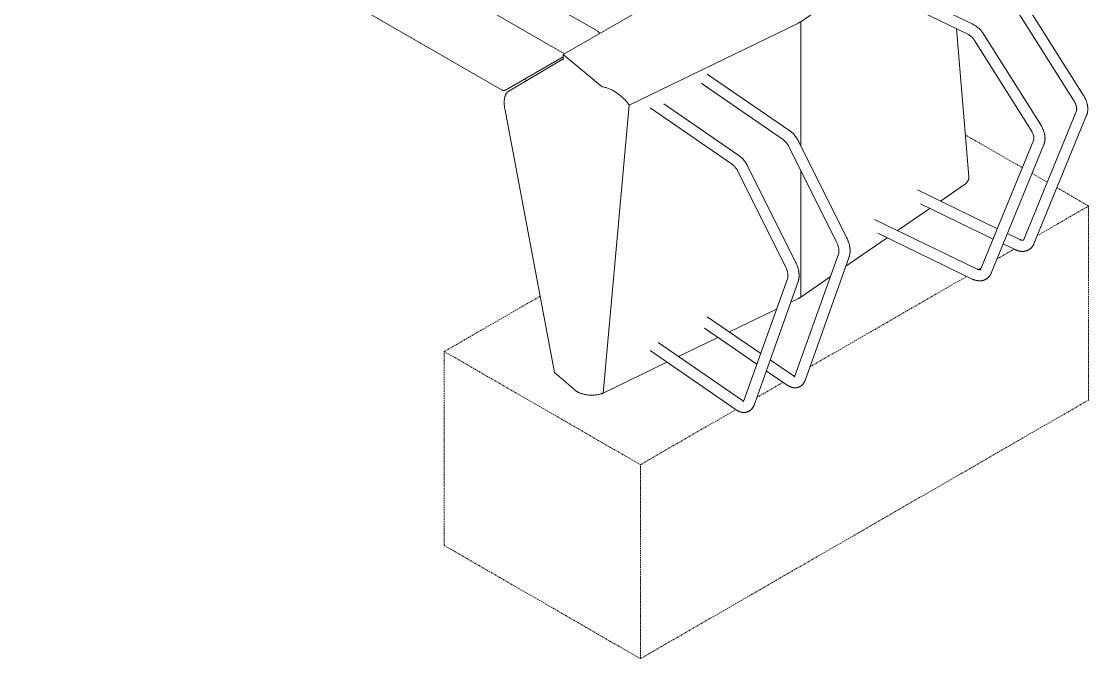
# Model space of a CAD drawing. Header units: millimetres. Extents: x -219 to 4970, y -9 to 3393.
# Drawn here: x 4096 to 4970, y 848 to 1370 of the extents above; entities that cross this region are included whole.
import ezdxf

# ---------------------------------------------------------------- set-up
doc = ezdxf.new("R2010")
doc.units = ezdxf.units.MM
doc.linetypes.add('HIDDEN', pattern=[1.905, 1.27, -0.635])
doc.layers.add('ZANO_R', color=7, linetype='Continuous', lineweight=0)
doc.layers.add('ZANO_R_przerywana', color=7, linetype='HIDDEN', lineweight=0)

msp = doc.modelspace()

# ---------------------------------------------------------------- linework, layer by layer
at = {"layer": 'ZANO_R'}
for p, q in [((3425.94, 2021.14), (4567.86, 1361.85)), ((3395.07, 2004.82), (4540.69, 1343.39)), ((4489.68, 1313.72), (3450.46, 1913.72)), ((4733.99, 1369.67), (4850.2, 1449.63)), ((4794.39, 1406.55), (4874.78, 1367.61)), ((4539.51, 1342.71), (4641.11, 1401.37)), ((4870.82, 1359.44), (4790.43, 1398.39)), ((4918.8, 1383.34), (4965.37, 1309.35)), ((4957.69, 1304.51), (4911.11, 1378.5)), ((4593.58, 1301.46), (4732.07, 1368.56)), ((4732.47, 1368.76), (4732.07, 1368.56)), ((4732.86, 1368.97), (4732.47, 1368.76)), ((4733.24, 1369.19), (4732.86, 1368.97)), ((4733.62, 1369.42), (4733.24, 1369.19)), ((4733.99, 1369.67), (4733.62, 1369.42)), ((4733.99, 1369.98), (4733.99, 1369.67)), ((4733.99, 1369.67), (4733.99, 1268.25)), ((4861.51, 1363.95), (4871.58, 1242.95)), ((4874.78, 1367.61), (4875.47, 1367.24)), ((4875.47, 1367.24), (4876.14, 1366.85)), ((4876.14, 1366.85), (4876.8, 1366.44)), ((4876.8, 1366.44), (4877.44, 1366)), ((4877.44, 1366), (4878.07, 1365.55)), ((4878.07, 1365.55), (4878.68, 1365.07)), ((4878.68, 1365.07), (4879.28, 1364.57)), ((4879.28, 1364.57), (4879.86, 1364.05)), ((4879.86, 1364.05), (4880.42, 1363.51)), ((4880.42, 1363.51), (4880.96, 1362.95)), ((4880.96, 1362.95), (4881.48, 1362.38)), ((4567.86, 1361.85), (4567.93, 1361.81)), ((4567.93, 1361.81), (4568.01, 1361.76)), ((4568.01, 1361.76), (4568.08, 1361.71)), ((4568.08, 1361.71), (4568.15, 1361.65)), ((4568.15, 1361.65), (4568.22, 1361.6)), ((4568.22, 1361.6), (4568.29, 1361.54)), ((4568.29, 1361.54), (4568.36, 1361.48)), ((4568.36, 1361.48), (4568.42, 1361.42)), ((4568.42, 1361.42), (4568.48, 1361.35)), ((4568.48, 1361.35), (4568.54, 1361.28)), ((4568.54, 1361.28), (4568.6, 1361.21)), ((4568.6, 1361.21), (4568.65, 1361.14)), ((4568.65, 1361.14), (4568.7, 1361.07)), ((4568.7, 1361.07), (4568.75, 1360.99)), ((4568.75, 1360.99), (4568.8, 1360.92)), ((4568.8, 1360.92), (4568.84, 1360.84)), ((4568.84, 1360.84), (4568.88, 1360.76)), ((4568.88, 1360.76), (4568.92, 1360.68)), ((4568.92, 1360.68), (4568.96, 1360.6)), ((4568.96, 1360.6), (4568.99, 1360.51)), ((4568.99, 1360.51), (4569.02, 1360.43)), ((4569.02, 1360.43), (4569.05, 1360.34)), ((4569.05, 1360.34), (4569.07, 1360.26)), ((4569.07, 1360.26), (4569.09, 1360.17)), ((4569.09, 1360.17), (4569.11, 1360.08)), ((4569.11, 1360.08), (4569.13, 1360)), ((4569.13, 1360), (4569.14, 1359.91)), ((4569.14, 1359.91), (4569.15, 1359.82)), ((4871.23, 1359.22), (4870.82, 1359.44)), ((4871.62, 1358.98), (4871.23, 1359.22)), ((4872.01, 1358.73), (4871.62, 1358.98)), ((4872.38, 1358.46), (4872.01, 1358.73)), ((4872.75, 1358.18), (4872.38, 1358.46)), ((4873.11, 1357.9), (4872.75, 1358.18)), ((4873.46, 1357.59), (4873.11, 1357.9)), ((4873.8, 1357.28), (4873.46, 1357.59)), ((4874.13, 1356.96), (4873.8, 1357.28)), ((4874.45, 1356.62), (4874.13, 1356.96)), ((4874.76, 1356.28), (4874.45, 1356.62)), ((4875.05, 1355.92), (4874.76, 1356.28)), ((4875.33, 1355.56), (4875.05, 1355.92)), ((4875.6, 1355.19), (4875.33, 1355.56)), ((4875.86, 1354.8), (4875.6, 1355.19)), ((4876.11, 1354.41), (4875.86, 1354.8)), ((4922.68, 1280.42), (4876.11, 1354.41)), ((4881.48, 1362.38), (4881.99, 1361.78)), ((4881.99, 1361.78), (4882.47, 1361.17)), ((4882.47, 1361.17), (4882.93, 1360.55)), ((4882.93, 1360.55), (4883.37, 1359.9)), ((4883.37, 1359.9), (4883.79, 1359.25)), ((4883.79, 1359.25), (4930.36, 1285.26)), ((4539.51, 1341), (4492.27, 1313.72)), ((4538.65, 1338.66), (4495, 1312.9)), ((4539.51, 1338.93), (4538.65, 1338.66)), ((4571.56, 1316.25), (4539.51, 1342.71)), ((4539.51, 1338.47), (4539.51, 1342.71)), ((4509.7, 1321.58), (4507.79, 1322.68)), ((4719.81, 1272.94), (4652.38, 1319.34)), ((4657.49, 1326.84), (4724.96, 1280.42)), ((4489.76, 1313.68), (4489.68, 1313.72)), ((4489.84, 1313.64), (4489.76, 1313.68)), ((4489.91, 1313.6), (4489.84, 1313.64)), ((4490, 1313.57), (4489.91, 1313.6)), ((4490.08, 1313.54), (4490, 1313.57)), ((4490.16, 1313.51), (4490.08, 1313.54)), ((4490.24, 1313.48), (4490.16, 1313.51)), ((4490.33, 1313.46), (4490.24, 1313.48)), ((4490.41, 1313.44), (4490.33, 1313.46)), ((4490.5, 1313.42), (4490.41, 1313.44)), ((4490.58, 1313.41), (4490.5, 1313.42)), ((4490.67, 1313.39), (4490.58, 1313.41)), ((4490.76, 1313.39), (4490.67, 1313.39)), ((4490.85, 1313.38), (4490.76, 1313.39)), ((4490.93, 1313.38), (4490.85, 1313.38)), ((4491.02, 1313.38), (4490.93, 1313.38)), ((4491.11, 1313.38), (4491.02, 1313.38)), ((4491.2, 1313.39), (4491.11, 1313.38)), ((4491.28, 1313.39), (4491.2, 1313.39)), ((4491.37, 1313.41), (4491.28, 1313.39)), ((4491.46, 1313.42), (4491.37, 1313.41)), ((4491.54, 1313.44), (4491.46, 1313.42)), ((4491.63, 1313.46), (4491.54, 1313.44)), ((4491.71, 1313.48), (4491.63, 1313.46)), ((4491.8, 1313.51), (4491.71, 1313.48)), ((4491.88, 1313.54), (4491.8, 1313.51)), ((4491.96, 1313.57), (4491.88, 1313.54)), ((4492.04, 1313.6), (4491.96, 1313.57)), ((4492.12, 1313.64), (4492.04, 1313.6)), ((4492.2, 1313.68), (4492.12, 1313.64)), ((4492.27, 1313.72), (4492.2, 1313.68)), ((4492.45, 1309.8), (4492.55, 1310)), ((4492.55, 1310), (4492.64, 1310.2)), ((4492.64, 1310.2), (4492.73, 1310.38)), ((4492.73, 1310.38), (4492.83, 1310.57)), ((4492.83, 1310.57), (4492.93, 1310.74)), ((4492.93, 1310.74), (4493.04, 1310.92)), ((4493.04, 1310.92), (4493.15, 1311.08)), ((4493.15, 1311.08), (4493.26, 1311.24)), ((4493.26, 1311.24), (4493.37, 1311.4)), ((4493.37, 1311.4), (4493.48, 1311.55)), ((4493.48, 1311.55), (4493.6, 1311.69)), ((4493.6, 1311.69), (4493.72, 1311.83)), ((4493.72, 1311.83), (4493.84, 1311.96)), ((4493.84, 1311.96), (4493.96, 1312.09)), ((4493.96, 1312.09), (4494.08, 1312.21)), ((4494.08, 1312.21), (4494.21, 1312.33)), ((4494.21, 1312.33), (4494.34, 1312.44)), ((4494.34, 1312.44), (4494.46, 1312.54)), ((4494.46, 1312.54), (4494.6, 1312.64)), ((4494.6, 1312.64), (4494.73, 1312.73)), ((4494.73, 1312.73), (4494.86, 1312.82)), ((4494.86, 1312.82), (4495, 1312.9)), ((4573.21, 1316.03), (4571.56, 1316.25)), ((4573.21, 1316.03), (4573.91, 1315.87)), ((4573.91, 1315.87), (4574.61, 1315.68)), ((4574.61, 1315.68), (4575.3, 1315.47)), ((4575.3, 1315.47), (4575.98, 1315.25)), ((4575.98, 1315.25), (4576.67, 1315)), ((4576.67, 1315), (4577.35, 1314.73)), ((4577.35, 1314.73), (4578.02, 1314.44)), ((4578.02, 1314.44), (4578.69, 1314.14)), ((4578.69, 1314.14), (4579.41, 1313.8)), ((4579.41, 1313.8), (4580.12, 1313.44)), ((4580.12, 1313.44), (4580.81, 1313.06)), ((4580.81, 1313.06), (4581.5, 1312.66)), ((4581.5, 1312.66), (4582.18, 1312.25)), ((4582.18, 1312.25), (4582.85, 1311.82)), ((4582.85, 1311.82), (4583.51, 1311.38)), ((4583.51, 1311.38), (4584.16, 1310.93)), ((4584.16, 1310.93), (4584.85, 1310.43)), ((4584.85, 1310.43), (4585.52, 1309.91)), ((4491.32, 1303.81), (4491.33, 1304.38)), ((4491.32, 1303.24), (4491.32, 1303.81)), ((4491.33, 1302.66), (4491.32, 1303.24)), ((4491.33, 1304.38), (4491.36, 1304.93)), ((4491.36, 1302.08), (4491.33, 1302.66)), ((4491.36, 1304.93), (4491.41, 1305.48)), ((4491.4, 1301.5), (4491.36, 1302.08)), ((4491.45, 1300.92), (4491.4, 1301.5)), ((4491.41, 1305.48), (4491.47, 1306.02)), ((4491.47, 1306.02), (4491.54, 1306.55)), ((4491.54, 1306.55), (4491.63, 1307.06)), ((4491.63, 1307.06), (4491.73, 1307.56)), ((4491.73, 1307.56), (4491.79, 1307.81)), ((4491.79, 1307.81), (4491.85, 1308.05)), ((4491.85, 1308.05), (4491.91, 1308.28)), ((4491.91, 1308.28), (4491.98, 1308.51)), ((4491.98, 1308.51), (4492.05, 1308.74)), ((4492.05, 1308.74), (4492.13, 1308.96)), ((4492.13, 1308.96), (4492.2, 1309.18)), ((4492.2, 1309.18), (4492.28, 1309.39)), ((4492.28, 1309.39), (4492.37, 1309.6)), ((4492.37, 1309.6), (4492.45, 1309.8)), ((4593.58, 1301.46), (4572.41, 1065.69)), ((4585.52, 1309.91), (4586.18, 1309.38)), ((4586.18, 1309.38), (4586.83, 1308.84)), ((4586.83, 1308.84), (4587.47, 1308.28)), ((4587.47, 1308.28), (4588.1, 1307.71)), ((4588.1, 1307.71), (4588.72, 1307.13)), ((4588.72, 1307.13), (4589.32, 1306.53)), ((4589.32, 1306.53), (4589.91, 1305.92)), ((4589.91, 1305.92), (4590.49, 1305.3)), ((4590.49, 1305.3), (4591.06, 1304.67)), ((4591.06, 1304.67), (4591.61, 1304.03)), ((4591.61, 1304.03), (4592.12, 1303.4)), ((4592.12, 1303.4), (4592.62, 1302.77)), ((4592.62, 1302.77), (4593.11, 1302.12)), ((4593.11, 1302.12), (4593.58, 1301.46)), ((4622, 1302.34), (4683.23, 1260.21)), ((4957.95, 1304.08), (4957.69, 1304.51)), ((4958.2, 1303.65), (4957.95, 1304.08)), ((4958.43, 1303.21), (4958.2, 1303.65)), ((4958.64, 1302.77), (4958.43, 1303.21)), ((4958.84, 1302.33), (4958.64, 1302.77)), ((4959.01, 1301.9), (4958.84, 1302.33)), ((4959.17, 1301.46), (4959.01, 1301.9)), ((4959.25, 1301.24), (4959.17, 1301.46)), ((4965.37, 1309.35), (4965.79, 1308.67)), ((4965.79, 1308.67), (4966.17, 1307.98)), ((4966.17, 1307.98), (4966.54, 1307.29)), ((4966.54, 1307.29), (4966.88, 1306.58)), ((4966.88, 1306.58), (4967.2, 1305.87)), ((4967.2, 1305.87), (4967.49, 1305.15)), ((4967.49, 1305.15), (4967.75, 1304.43)), ((4967.75, 1304.43), (4967.99, 1303.7)), ((4967.99, 1303.7), (4968.19, 1303.01)), ((4968.19, 1303.01), (4968.36, 1302.32)), ((4968.36, 1302.32), (4968.44, 1301.98)), ((4968.44, 1301.98), (4968.51, 1301.63)), ((4968.51, 1301.63), (4968.58, 1301.29)), ((4968.58, 1301.29), (4968.64, 1300.94)), ((4491.52, 1300.34), (4491.45, 1300.92)), ((4491.6, 1299.76), (4491.52, 1300.34)), ((4491.69, 1299.19), (4491.6, 1299.76)), ((4491.79, 1298.62), (4491.69, 1299.19)), ((4491.79, 1298.62), (4532.38, 1082.59)), ((4678.09, 1252.73), (4610.66, 1299.12)), ((4916.44, 1191.36), (4959.52, 1296.61)), ((4967.92, 1293.17), (4924.84, 1187.92)), ((4959.32, 1301.03), (4959.25, 1301.24)), ((4959.42, 1300.66), (4959.32, 1301.03)), ((4959.51, 1300.31), (4959.42, 1300.66)), ((4959.59, 1299.96), (4959.51, 1300.31)), ((4959.52, 1296.61), (4959.55, 1296.68)), ((4959.55, 1296.68), (4959.57, 1296.75)), ((4959.57, 1296.75), (4959.59, 1296.82)), ((4959.65, 1299.62), (4959.59, 1299.96)), ((4959.59, 1296.82), (4959.62, 1296.9)), ((4959.62, 1296.9), (4959.64, 1296.98)), ((4959.64, 1296.98), (4959.66, 1297.07)), ((4959.71, 1299.29), (4959.65, 1299.62)), ((4959.66, 1297.07), (4959.68, 1297.16)), ((4959.68, 1297.16), (4959.7, 1297.26)), ((4959.7, 1297.26), (4959.72, 1297.36)), ((4959.73, 1299.13), (4959.71, 1299.29)), ((4959.72, 1297.36), (4959.73, 1297.47)), ((4959.74, 1298.97), (4959.73, 1299.13)), ((4959.73, 1297.47), (4959.75, 1297.59)), ((4959.76, 1298.82), (4959.74, 1298.97)), ((4959.75, 1297.59), (4959.76, 1297.7)), ((4959.77, 1298.67), (4959.76, 1298.82)), ((4959.76, 1297.7), (4959.77, 1297.83)), ((4959.77, 1298.52), (4959.77, 1298.67)), ((4959.78, 1298.37), (4959.77, 1298.52)), ((4959.77, 1297.83), (4959.78, 1297.95)), ((4959.78, 1298.22), (4959.78, 1298.37)), ((4959.78, 1298.09), (4959.78, 1298.22)), ((4959.78, 1297.95), (4959.78, 1298.09)), ((4968.04, 1293.47), (4967.92, 1293.17)), ((4968.14, 1293.77), (4968.04, 1293.47)), ((4968.24, 1294.07), (4968.14, 1293.77)), ((4968.34, 1294.37), (4968.24, 1294.07)), ((4968.42, 1294.68), (4968.34, 1294.37)), ((4968.5, 1294.99), (4968.42, 1294.68)), ((4968.57, 1295.3), (4968.5, 1294.99)), ((4968.63, 1295.62), (4968.57, 1295.3)), ((4968.68, 1295.94), (4968.63, 1295.62)), ((4968.64, 1300.94), (4968.69, 1300.6)), ((4968.73, 1296.26), (4968.68, 1295.94)), ((4968.69, 1300.6), (4968.73, 1300.26)), ((4968.73, 1300.26), (4968.77, 1299.92)), ((4968.77, 1296.58), (4968.73, 1296.26)), ((4968.77, 1299.92), (4968.8, 1299.58)), ((4968.8, 1296.91), (4968.77, 1296.58)), ((4968.8, 1299.58), (4968.83, 1299.24)), ((4968.83, 1297.23), (4968.8, 1296.91)), ((4968.83, 1299.24), (4968.84, 1298.9)), ((4968.84, 1297.56), (4968.83, 1297.23)), ((4968.84, 1298.9), (4968.85, 1298.56)), ((4968.85, 1297.89), (4968.84, 1297.56)), ((4968.85, 1298.56), (4968.86, 1298.22)), ((4968.86, 1298.22), (4968.85, 1297.89)), ((4930.36, 1285.26), (4930.78, 1284.58)), ((4930.78, 1284.58), (4931.17, 1283.89)), ((4931.17, 1283.89), (4931.53, 1283.2)), ((4724.96, 1280.42), (4725.59, 1279.94)), ((4725.59, 1279.94), (4726.2, 1279.44)), ((4726.2, 1279.44), (4726.8, 1278.92)), ((4726.8, 1278.92), (4727.38, 1278.38)), ((4727.38, 1278.38), (4727.94, 1277.82)), ((4727.94, 1277.82), (4728.48, 1277.25)), ((4728.48, 1277.25), (4729, 1276.65)), ((4729, 1276.65), (4729.51, 1276.04)), ((4729.51, 1276.04), (4729.99, 1275.41)), ((4729.99, 1275.41), (4730.46, 1274.77)), ((4922.94, 1280), (4922.68, 1280.42)), ((4923.19, 1279.56), (4922.94, 1280)), ((4923.42, 1279.12), (4923.19, 1279.56)), ((4923.63, 1278.69), (4923.42, 1279.12)), ((4923.83, 1278.25), (4923.63, 1278.69)), ((4924, 1277.81), (4923.83, 1278.25)), ((4924.16, 1277.37), (4924, 1277.81)), ((4924.24, 1277.15), (4924.16, 1277.37)), ((4924.31, 1276.94), (4924.24, 1277.15)), ((4924.41, 1276.57), (4924.31, 1276.94)), ((4924.5, 1276.22), (4924.41, 1276.57)), ((4924.58, 1275.87), (4924.5, 1276.22)), ((4924.65, 1275.53), (4924.58, 1275.87)), ((4924.7, 1275.2), (4924.65, 1275.53)), ((4924.72, 1275.04), (4924.7, 1275.2)), ((4931.53, 1283.2), (4931.87, 1282.49)), ((4931.87, 1282.49), (4932.19, 1281.78)), ((4932.19, 1281.78), (4932.48, 1281.06)), ((4932.48, 1281.06), (4932.74, 1280.34)), ((4932.74, 1280.34), (4932.98, 1279.61)), ((4932.98, 1279.61), (4933.18, 1278.92)), ((4933.18, 1278.92), (4933.36, 1278.23)), ((4933.36, 1278.23), (4933.43, 1277.89)), ((4933.43, 1277.89), (4933.51, 1277.54)), ((4933.51, 1277.54), (4933.57, 1277.2)), ((4933.57, 1277.2), (4933.63, 1276.86)), ((4933.63, 1276.86), (4933.68, 1276.51)), ((4933.68, 1276.51), (4933.72, 1276.17)), ((4933.72, 1276.17), (4933.76, 1275.83)), ((4933.76, 1275.83), (4933.79, 1275.49)), ((4933.79, 1275.49), (4933.82, 1275.15)), ((4933.82, 1275.15), (4933.84, 1274.81)), ((4720.22, 1272.62), (4719.81, 1272.94)), ((4720.61, 1272.28), (4720.22, 1272.62)), ((4721, 1271.92), (4720.61, 1272.28)), ((4721.37, 1271.56), (4721, 1271.92)), ((4721.73, 1271.18), (4721.37, 1271.56)), ((4722.07, 1270.79), (4721.73, 1271.18)), ((4722.4, 1270.39), (4722.07, 1270.79)), ((4722.72, 1269.98), (4722.4, 1270.39)), ((4723.03, 1269.55), (4722.72, 1269.98)), ((4723.31, 1269.12), (4723.03, 1269.55)), ((4723.59, 1268.68), (4723.31, 1269.12)), ((4723.85, 1268.23), (4723.59, 1268.68)), ((4724.09, 1267.76), (4723.85, 1268.23)), ((4724.32, 1267.3), (4724.09, 1267.76)), ((4763.42, 1188.99), (4724.32, 1267.3)), ((4730.46, 1274.77), (4730.9, 1274.11)), ((4730.9, 1274.11), (4731.32, 1273.44)), ((4731.32, 1273.44), (4731.71, 1272.76)), ((4731.71, 1272.76), (4732.09, 1272.06)), ((4732.09, 1272.06), (4732.44, 1271.35)), ((4732.44, 1271.35), (4771.54, 1193.04)), ((4881.43, 1167.27), (4924.51, 1272.52)), ((4932.91, 1269.09), (4889.83, 1163.83)), ((4924.51, 1272.52), (4924.54, 1272.59)), ((4924.54, 1272.59), (4924.56, 1272.66)), ((4924.56, 1272.66), (4924.59, 1272.73)), ((4924.59, 1272.73), (4924.61, 1272.81)), ((4924.61, 1272.81), (4924.63, 1272.89)), ((4924.63, 1272.89), (4924.65, 1272.98)), ((4924.65, 1272.98), (4924.67, 1273.08)), ((4924.67, 1273.08), (4924.69, 1273.17)), ((4924.69, 1273.17), (4924.71, 1273.28)), ((4924.71, 1273.28), (4924.73, 1273.38)), ((4924.73, 1274.88), (4924.72, 1275.04)), ((4924.75, 1274.73), (4924.73, 1274.88)), ((4924.73, 1273.38), (4924.74, 1273.5)), ((4924.74, 1273.5), (4924.75, 1273.62)), ((4924.76, 1274.58), (4924.75, 1274.73)), ((4924.75, 1273.62), (4924.76, 1273.74)), ((4924.77, 1274.43), (4924.76, 1274.58)), ((4924.76, 1273.74), (4924.77, 1273.87)), ((4924.77, 1274.29), (4924.77, 1274.43)), ((4924.77, 1274.14), (4924.77, 1274.29)), ((4924.77, 1274), (4924.77, 1274.14)), ((4924.77, 1273.87), (4924.77, 1274)), ((4933.03, 1269.38), (4932.91, 1269.09)), ((4933.14, 1269.68), (4933.03, 1269.38)), ((4933.24, 1269.98), (4933.14, 1269.68)), ((4933.33, 1270.28), (4933.24, 1269.98)), ((4933.41, 1270.59), (4933.33, 1270.28)), ((4933.49, 1270.9), (4933.41, 1270.59)), ((4933.56, 1271.21), (4933.49, 1270.9)), ((4933.62, 1271.53), (4933.56, 1271.21)), ((4933.67, 1271.85), (4933.62, 1271.53)), ((4933.72, 1272.17), (4933.67, 1271.85)), ((4933.76, 1272.49), (4933.72, 1272.17)), ((4933.79, 1272.82), (4933.76, 1272.49)), ((4933.82, 1273.15), (4933.79, 1272.82)), ((4933.84, 1273.47), (4933.82, 1273.15)), ((4933.84, 1274.81), (4933.85, 1274.47)), ((4933.85, 1273.8), (4933.84, 1273.47)), ((4933.85, 1274.47), (4933.85, 1274.14)), ((4933.85, 1274.14), (4933.85, 1273.8)), ((4683.23, 1260.21), (4683.86, 1259.73)), ((4683.86, 1259.73), (4684.48, 1259.23)), ((4684.48, 1259.23), (4685.07, 1258.71)), ((4685.07, 1258.71), (4685.65, 1258.17)), ((4685.65, 1258.17), (4686.22, 1257.61)), ((4686.22, 1257.61), (4686.76, 1257.03)), ((4678.5, 1252.4), (4678.09, 1252.73)), ((4678.89, 1252.06), (4678.5, 1252.4)), ((4679.27, 1251.71), (4678.89, 1252.06)), ((4679.65, 1251.35), (4679.27, 1251.71)), ((4680, 1250.97), (4679.65, 1251.35)), ((4680.35, 1250.58), (4680, 1250.97)), ((4680.68, 1250.18), (4680.35, 1250.58)), ((4681, 1249.76), (4680.68, 1250.18)), ((4681.3, 1249.34), (4681, 1249.76)), ((4681.59, 1248.91), (4681.3, 1249.34)), ((4681.87, 1248.46), (4681.59, 1248.91)), ((4686.76, 1257.03), (4687.28, 1256.44)), ((4687.28, 1256.44), (4687.79, 1255.83)), ((4687.79, 1255.83), (4688.27, 1255.2)), ((4688.27, 1255.2), (4688.73, 1254.56)), ((4688.73, 1254.56), (4689.17, 1253.9)), ((4689.17, 1253.9), (4689.59, 1253.23)), ((4689.59, 1253.23), (4689.99, 1252.54)), ((4689.99, 1252.54), (4690.37, 1251.85)), ((4690.37, 1251.85), (4690.72, 1251.14)), ((4690.72, 1251.14), (4729.81, 1172.83)), ((4682.13, 1248.01), (4681.87, 1248.46)), ((4682.37, 1247.55), (4682.13, 1248.01)), ((4682.6, 1247.08), (4682.37, 1247.55)), ((4721.69, 1168.78), (4682.6, 1247.08)), ((4733.99, 1247.93), (4733.99, 1144.14)), ((4871.09, 1240.08), (4871.18, 1240.3)), ((4871.18, 1240.3), (4871.26, 1240.51)), ((4871.26, 1240.51), (4871.3, 1240.62)), ((4871.3, 1240.62), (4871.33, 1240.73)), ((4871.33, 1240.73), (4871.37, 1240.85)), ((4871.37, 1240.85), (4871.4, 1240.96)), ((4871.4, 1240.96), (4871.43, 1241.07)), ((4871.43, 1241.07), (4871.45, 1241.18)), ((4871.45, 1241.18), (4871.48, 1241.29)), ((4871.48, 1241.29), (4871.5, 1241.4)), ((4871.5, 1241.4), (4871.52, 1241.51)), ((4871.52, 1241.51), (4871.54, 1241.62)), ((4871.54, 1241.62), (4871.55, 1241.73)), ((4871.55, 1241.73), (4871.57, 1241.84)), ((4871.57, 1241.84), (4871.58, 1241.95)), ((4871.59, 1242.84), (4871.58, 1242.95)), ((4871.58, 1241.95), (4871.59, 1242.06)), ((4871.6, 1242.73), (4871.59, 1242.84)), ((4871.59, 1242.06), (4871.6, 1242.17)), ((4871.6, 1242.62), (4871.6, 1242.73)), ((4871.6, 1242.51), (4871.6, 1242.62)), ((4871.6, 1242.39), (4871.6, 1242.51)), ((4871.6, 1242.28), (4871.6, 1242.39)), ((4871.6, 1242.17), (4871.6, 1242.28)), ((4829.38, 1231.93), (4894.9, 1200.18)), ((4867.96, 1236.32), (4848.27, 1222.77)), ((4867.96, 1236.32), (4868.19, 1236.49)), ((4868.19, 1236.49), (4868.41, 1236.67)), ((4868.41, 1236.67), (4868.63, 1236.86)), ((4868.63, 1236.86), (4868.84, 1237.05)), ((4868.84, 1237.05), (4869.04, 1237.23)), ((4869.04, 1237.23), (4869.24, 1237.42)), ((4869.24, 1237.42), (4869.42, 1237.62)), ((4869.42, 1237.62), (4869.61, 1237.82)), ((4869.61, 1237.82), (4869.78, 1238.01)), ((4869.78, 1238.01), (4869.94, 1238.2)), ((4869.94, 1238.2), (4870.1, 1238.4)), ((4870.1, 1238.4), (4870.25, 1238.6)), ((4870.25, 1238.6), (4870.39, 1238.81)), ((4870.39, 1238.81), (4870.53, 1239.02)), ((4870.53, 1239.02), (4870.66, 1239.24)), ((4870.66, 1239.24), (4870.79, 1239.46)), ((4870.79, 1239.46), (4870.9, 1239.66)), ((4870.9, 1239.66), (4871, 1239.87)), ((4871, 1239.87), (4871.09, 1240.08)), ((4839.67, 1216.85), (4813.26, 1198.68)), ((4891.46, 1191.76), (4832.08, 1220.53)), ((4794.37, 1207.84), (4878.28, 1167.19)), ((4763.64, 1188.51), (4763.42, 1188.99)), ((4763.86, 1188.03), (4763.64, 1188.51)), ((4764.06, 1187.55), (4763.86, 1188.03)), ((4804.66, 1192.77), (4770.82, 1169.48)), ((4771.54, 1193.04), (4771.97, 1192.13)), ((4771.97, 1192.13), (4772.37, 1191.21)), ((4772.37, 1191.21), (4772.56, 1190.75)), ((4772.56, 1190.75), (4772.74, 1190.28)), ((4772.74, 1190.28), (4772.91, 1189.81)), ((4772.91, 1189.81), (4773.08, 1189.35)), ((4773.08, 1189.35), (4773.23, 1188.88)), ((4773.23, 1188.88), (4773.37, 1188.41)), ((4773.37, 1188.41), (4773.51, 1187.94)), ((4773.51, 1187.94), (4773.63, 1187.47)), ((4874.32, 1159.02), (4797.07, 1196.44)), ((4909.33, 1183.11), (4899.64, 1187.8)), ((4903.09, 1196.22), (4913.28, 1191.28)), ((4913.28, 1191.28), (4913.51, 1191.17)), ((4913.51, 1191.17), (4913.73, 1191.08)), ((4913.73, 1191.08), (4913.93, 1191)), ((4913.93, 1191), (4914.12, 1190.93)), ((4914.12, 1190.93), (4914.3, 1190.87)), ((4914.3, 1190.87), (4914.47, 1190.82)), ((4914.47, 1190.82), (4914.64, 1190.78)), ((4914.64, 1190.78), (4914.72, 1190.77)), ((4914.72, 1190.77), (4914.8, 1190.75)), ((4914.8, 1190.75), (4914.87, 1190.74)), ((4914.87, 1190.74), (4914.95, 1190.73)), ((4914.95, 1190.73), (4915.02, 1190.72)), ((4915.02, 1190.72), (4915.09, 1190.71)), ((4915.09, 1190.71), (4915.15, 1190.7)), ((4915.15, 1190.7), (4915.21, 1190.69)), ((4915.21, 1190.69), (4915.27, 1190.69)), ((4915.27, 1190.69), (4915.33, 1190.69)), ((4915.33, 1190.69), (4915.39, 1190.69)), ((4915.39, 1190.69), (4915.44, 1190.69)), ((4915.44, 1190.69), (4915.49, 1190.69)), ((4915.49, 1190.69), (4915.53, 1190.69)), ((4915.53, 1190.69), (4915.58, 1190.69)), ((4915.58, 1190.69), (4915.62, 1190.7)), ((4915.62, 1190.7), (4915.66, 1190.7)), ((4915.66, 1190.7), (4915.7, 1190.71)), ((4915.7, 1190.71), (4915.73, 1190.71)), ((4915.73, 1190.71), (4915.77, 1190.72)), ((4915.77, 1190.72), (4915.8, 1190.72)), ((4915.8, 1190.72), (4915.83, 1190.73)), ((4915.83, 1190.73), (4915.85, 1190.74)), ((4915.85, 1190.74), (4915.87, 1190.74)), ((4915.87, 1190.74), (4915.9, 1190.75)), ((4915.9, 1190.75), (4915.92, 1190.75)), ((4915.92, 1190.75), (4915.94, 1190.76)), ((4915.94, 1190.76), (4915.95, 1190.77)), ((4915.95, 1190.77), (4915.97, 1190.77)), ((4915.97, 1190.77), (4915.99, 1190.78)), ((4915.99, 1190.78), (4916, 1190.79)), ((4916, 1190.79), (4916.01, 1190.79)), ((4916.01, 1190.79), (4916.03, 1190.8)), ((4916.03, 1190.8), (4916.04, 1190.81)), ((4916.04, 1190.81), (4916.05, 1190.81)), ((4916.05, 1190.81), (4916.06, 1190.82)), ((4916.06, 1190.82), (4916.08, 1190.84)), ((4916.08, 1190.84), (4916.11, 1190.86)), ((4916.11, 1190.86), (4916.14, 1190.88)), ((4916.14, 1190.88), (4916.17, 1190.91)), ((4916.17, 1190.91), (4916.19, 1190.94)), ((4916.19, 1190.94), (4916.22, 1190.96)), ((4916.22, 1190.96), (4916.24, 1190.99)), ((4916.24, 1190.99), (4916.27, 1191.02)), ((4916.27, 1191.02), (4916.29, 1191.05)), ((4916.29, 1191.05), (4916.31, 1191.08)), ((4916.31, 1191.08), (4916.33, 1191.12)), ((4916.33, 1191.12), (4916.35, 1191.15)), ((4916.35, 1191.15), (4916.37, 1191.18)), ((4916.37, 1191.18), (4916.39, 1191.22)), ((4916.39, 1191.22), (4916.4, 1191.25)), ((4916.4, 1191.25), (4916.42, 1191.28)), ((4916.42, 1191.28), (4916.43, 1191.32)), ((4916.43, 1191.32), (4916.44, 1191.36)), ((4924.84, 1187.92), (4924.71, 1187.6)), ((4728.92, 1079.06), (4765.04, 1180.3)), ((4764.25, 1187.07), (4764.06, 1187.55)), ((4764.43, 1186.58), (4764.25, 1187.07)), ((4764.58, 1186.1), (4764.43, 1186.58)), ((4764.73, 1185.62), (4764.58, 1186.1)), ((4764.85, 1185.14), (4764.73, 1185.62)), ((4764.96, 1184.72), (4764.85, 1185.14)), ((4765.04, 1184.3), (4764.96, 1184.72)), ((4765.11, 1183.89), (4765.04, 1184.3)), ((4765.04, 1180.3), (4765.06, 1180.37)), ((4765.06, 1180.37), (4765.08, 1180.44)), ((4765.08, 1180.44), (4765.1, 1180.51)), ((4765.1, 1180.51), (4765.12, 1180.58)), ((4765.17, 1183.5), (4765.11, 1183.89)), ((4765.12, 1180.58), (4765.15, 1180.71)), ((4765.15, 1180.71), (4765.18, 1180.87)), ((4765.22, 1183.11), (4765.17, 1183.5)), ((4765.18, 1180.87), (4765.21, 1181.03)), ((4765.21, 1181.03), (4765.23, 1181.21)), ((4765.25, 1182.74), (4765.22, 1183.11)), ((4765.23, 1181.21), (4765.25, 1181.4)), ((4765.27, 1182.39), (4765.25, 1182.74)), ((4765.25, 1181.4), (4765.27, 1181.61)), ((4765.28, 1182.22), (4765.27, 1182.39)), ((4765.27, 1181.82), (4765.28, 1182.05)), ((4765.27, 1181.61), (4765.27, 1181.82)), ((4765.28, 1182.05), (4765.28, 1182.22)), ((4773.63, 1187.47), (4773.75, 1187)), ((4773.75, 1187), (4773.85, 1186.52)), ((4773.85, 1186.52), (4773.95, 1186.05)), ((4773.95, 1186.05), (4774.04, 1185.59)), ((4774.04, 1185.59), (4774.11, 1185.14)), ((4774.12, 1179.27), (4774.06, 1178.97)), ((4774.11, 1185.14), (4774.17, 1184.69)), ((4774.17, 1179.57), (4774.12, 1179.27)), ((4774.17, 1184.69), (4774.23, 1184.24)), ((4774.21, 1179.88), (4774.17, 1179.57)), ((4774.25, 1180.18), (4774.21, 1179.88)), ((4774.23, 1184.24), (4774.27, 1183.8)), ((4774.28, 1180.49), (4774.25, 1180.18)), ((4774.27, 1183.8), (4774.31, 1183.36)), ((4774.31, 1180.8), (4774.28, 1180.49)), ((4774.31, 1183.36), (4774.33, 1182.92)), ((4774.33, 1181.11), (4774.31, 1180.8)), ((4774.33, 1182.92), (4774.35, 1182.48)), ((4774.34, 1181.42), (4774.33, 1181.11)), ((4774.35, 1181.74), (4774.34, 1181.42)), ((4774.35, 1182.48), (4774.35, 1182.05)), ((4774.35, 1182.05), (4774.35, 1181.74)), ((4909.6, 1182.98), (4909.33, 1183.11)), ((4909.88, 1182.85), (4909.6, 1182.98)), ((4910.15, 1182.73), (4909.88, 1182.85)), ((4910.43, 1182.62), (4910.15, 1182.73)), ((4910.71, 1182.51), (4910.43, 1182.62)), ((4910.99, 1182.41), (4910.71, 1182.51)), ((4911.27, 1182.31), (4910.99, 1182.41)), ((4911.55, 1182.22), (4911.27, 1182.31)), ((4911.83, 1182.14), (4911.55, 1182.22)), ((4912.12, 1182.06), (4911.83, 1182.14)), ((4912.4, 1181.99), (4912.12, 1182.06)), ((4912.68, 1181.92), (4912.4, 1181.99)), ((4912.97, 1181.86), (4912.68, 1181.92)), ((4913.25, 1181.81), (4912.97, 1181.86)), ((4913.54, 1181.76), (4913.25, 1181.81)), ((4913.82, 1181.72), (4913.54, 1181.76)), ((4914.08, 1181.69), (4913.82, 1181.72)), ((4914.34, 1181.66), (4914.08, 1181.69)), ((4914.6, 1181.64), (4914.34, 1181.66)), ((4914.85, 1181.62), (4914.6, 1181.64)), ((4915.11, 1181.61), (4914.85, 1181.62)), ((4915.37, 1181.61), (4915.11, 1181.61)), ((4915.63, 1181.61), (4915.37, 1181.61)), ((4915.88, 1181.62), (4915.63, 1181.61)), ((4916.14, 1181.63), (4915.88, 1181.62)), ((4916.39, 1181.65), (4916.14, 1181.63)), ((4916.65, 1181.68), (4916.39, 1181.65)), ((4916.9, 1181.71), (4916.65, 1181.68)), ((4917.15, 1181.74), (4916.9, 1181.71)), ((4917.4, 1181.79), (4917.15, 1181.74)), ((4917.65, 1181.84), (4917.4, 1181.79)), ((4917.9, 1181.89), (4917.65, 1181.84)), ((4918.08, 1181.94), (4917.9, 1181.89)), ((4918.26, 1181.98), (4918.08, 1181.94)), ((4918.44, 1182.03), (4918.26, 1181.98)), ((4918.62, 1182.09), (4918.44, 1182.03)), ((4918.8, 1182.15), (4918.62, 1182.09)), ((4918.98, 1182.21), (4918.8, 1182.15)), ((4919.15, 1182.27), (4918.98, 1182.21)), ((4919.33, 1182.34), (4919.15, 1182.27)), ((4919.61, 1182.46), (4919.33, 1182.34)), ((4919.89, 1182.59), (4919.61, 1182.46)), ((4920.17, 1182.72), (4919.89, 1182.59)), ((4920.44, 1182.87), (4920.17, 1182.72)), ((4920.71, 1183.02), (4920.44, 1182.87)), ((4920.97, 1183.19), (4920.71, 1183.02)), ((4921.23, 1183.36), (4920.97, 1183.19)), ((4921.48, 1183.54), (4921.23, 1183.36)), ((4921.73, 1183.72), (4921.48, 1183.54)), ((4921.96, 1183.92), (4921.73, 1183.72)), ((4922.2, 1184.12), (4921.96, 1183.92)), ((4922.42, 1184.33), (4922.2, 1184.12)), ((4922.64, 1184.54), (4922.42, 1184.33)), ((4922.86, 1184.77), (4922.64, 1184.54)), ((4923.08, 1185.02), (4922.86, 1184.77)), ((4923.3, 1185.28), (4923.08, 1185.02)), ((4923.51, 1185.55), (4923.3, 1185.28)), ((4923.71, 1185.83), (4923.51, 1185.55)), ((4923.9, 1186.11), (4923.71, 1185.83)), ((4924.08, 1186.4), (4923.9, 1186.11)), ((4924.25, 1186.69), (4924.08, 1186.4)), ((4924.41, 1186.99), (4924.25, 1186.69)), ((4924.57, 1187.29), (4924.41, 1186.99)), ((4924.71, 1187.6), (4924.57, 1187.29)), ((4729.81, 1172.83), (4730.25, 1171.92)), ((4730.25, 1171.92), (4730.65, 1171)), ((4730.65, 1171), (4730.84, 1170.53)), ((4730.84, 1170.53), (4731.02, 1170.07)), ((4773.59, 1177.25), (4737.47, 1076.01)), ((4773.68, 1177.53), (4773.59, 1177.25)), ((4773.77, 1177.81), (4773.68, 1177.53)), ((4773.86, 1178.1), (4773.77, 1177.81)), ((4773.93, 1178.39), (4773.86, 1178.1)), ((4774, 1178.68), (4773.93, 1178.39)), ((4774.06, 1178.97), (4774, 1178.68)), ((4721.92, 1168.3), (4721.69, 1168.78)), ((4722.14, 1167.82), (4721.92, 1168.3)), ((4722.34, 1167.34), (4722.14, 1167.82)), ((4722.53, 1166.85), (4722.34, 1167.34)), ((4722.7, 1166.37), (4722.53, 1166.85)), ((4722.86, 1165.89), (4722.7, 1166.37)), ((4723.01, 1165.41), (4722.86, 1165.89)), ((4723.13, 1164.93), (4723.01, 1165.41)), ((4723.23, 1164.51), (4723.13, 1164.93)), ((4723.32, 1164.09), (4723.23, 1164.51)), ((4723.39, 1163.68), (4723.32, 1164.09)), ((4723.45, 1163.28), (4723.39, 1163.68)), ((4723.5, 1162.9), (4723.45, 1163.28)), ((4723.53, 1162.53), (4723.5, 1162.9)), ((4723.55, 1162.18), (4723.53, 1162.53)), ((4723.54, 1161.39), (4723.55, 1161.61)), ((4723.55, 1162.01), (4723.55, 1162.18)), ((4723.56, 1161.84), (4723.55, 1162.01)), ((4723.55, 1161.61), (4723.56, 1161.84)), ((4731.02, 1170.07), (4731.19, 1169.6)), ((4731.19, 1169.6), (4731.35, 1169.13)), ((4731.35, 1169.13), (4731.51, 1168.66)), ((4731.51, 1168.66), (4731.65, 1168.19)), ((4731.65, 1168.19), (4731.78, 1167.72)), ((4731.78, 1167.72), (4731.91, 1167.25)), ((4731.91, 1167.25), (4732.02, 1166.78)), ((4732.02, 1166.78), (4732.13, 1166.31)), ((4732.13, 1166.31), (4732.23, 1165.84)), ((4732.23, 1165.84), (4732.31, 1165.37)), ((4732.31, 1165.37), (4732.39, 1164.92)), ((4732.39, 1164.92), (4732.45, 1164.47)), ((4732.45, 1164.47), (4732.51, 1164.03)), ((4732.51, 1164.03), (4732.55, 1163.59)), ((4732.55, 1163.59), (4732.59, 1163.14)), ((4732.59, 1163.14), (4732.61, 1162.71)), ((4732.61, 1162.71), (4732.63, 1162.27)), ((4732.63, 1161.52), (4732.62, 1161.21)), ((4732.63, 1162.27), (4732.63, 1161.84)), ((4732.63, 1161.84), (4732.63, 1161.52)), ((4878.28, 1167.19), (4878.5, 1167.08)), ((4878.5, 1167.08), (4878.73, 1166.99)), ((4878.73, 1166.99), (4878.92, 1166.91)), ((4878.92, 1166.91), (4879.11, 1166.84)), ((4879.11, 1166.84), (4879.29, 1166.79)), ((4879.29, 1166.79), (4879.47, 1166.74)), ((4879.43, 1166.75), (4881.77, 1168.1)), ((4879.47, 1166.74), (4879.63, 1166.7)), ((4879.63, 1166.7), (4879.71, 1166.68)), ((4879.71, 1166.68), (4879.79, 1166.66)), ((4879.79, 1166.66), (4879.86, 1166.65)), ((4879.86, 1166.65), (4879.94, 1166.64)), ((4879.94, 1166.64), (4880.01, 1166.63)), ((4880.01, 1166.63), (4880.08, 1166.62)), ((4880.08, 1166.62), (4880.14, 1166.61)), ((4880.14, 1166.61), (4880.21, 1166.61)), ((4880.21, 1166.61), (4880.27, 1166.6)), ((4880.27, 1166.6), (4880.32, 1166.6)), ((4880.32, 1166.6), (4880.38, 1166.6)), ((4880.38, 1166.6), (4880.43, 1166.6)), ((4880.43, 1166.6), (4880.48, 1166.6)), ((4880.48, 1166.6), (4880.52, 1166.6)), ((4880.52, 1166.6), (4880.57, 1166.6)), ((4880.57, 1166.6), (4880.61, 1166.61)), ((4880.61, 1166.61), (4880.65, 1166.61)), ((4880.65, 1166.61), (4880.69, 1166.62)), ((4880.69, 1166.62), (4880.72, 1166.62)), ((4880.72, 1166.62), (4880.76, 1166.63)), ((4880.76, 1166.63), (4880.79, 1166.63)), ((4880.79, 1166.63), (4880.82, 1166.64)), ((4880.82, 1166.64), (4880.84, 1166.65)), ((4880.84, 1166.65), (4880.87, 1166.65)), ((4880.87, 1166.65), (4880.89, 1166.66)), ((4880.89, 1166.66), (4880.91, 1166.67)), ((4880.91, 1166.67), (4880.93, 1166.67)), ((4880.93, 1166.67), (4880.95, 1166.68)), ((4880.95, 1166.68), (4880.96, 1166.69)), ((4880.96, 1166.69), (4880.98, 1166.69)), ((4880.98, 1166.69), (4880.99, 1166.7)), ((4880.99, 1166.7), (4881.01, 1166.71)), ((4881.01, 1166.71), (4881.02, 1166.71)), ((4881.02, 1166.71), (4881.03, 1166.72)), ((4881.03, 1166.72), (4881.04, 1166.73)), ((4881.04, 1166.73), (4881.05, 1166.73)), ((4881.05, 1166.73), (4881.08, 1166.75)), ((4881.08, 1166.75), (4881.1, 1166.77)), ((4881.1, 1166.77), (4881.13, 1166.8)), ((4881.13, 1166.8), (4881.16, 1166.82)), ((4881.16, 1166.82), (4881.19, 1166.85)), ((4881.19, 1166.85), (4881.21, 1166.88)), ((4881.21, 1166.88), (4881.24, 1166.91)), ((4881.24, 1166.91), (4881.26, 1166.94)), ((4881.26, 1166.94), (4881.28, 1166.97)), ((4881.28, 1166.97), (4881.3, 1167)), ((4881.3, 1167), (4881.32, 1167.03)), ((4881.32, 1167.03), (4881.34, 1167.06)), ((4881.34, 1167.06), (4881.36, 1167.09)), ((4881.36, 1167.09), (4881.38, 1167.13)), ((4881.38, 1167.13), (4881.39, 1167.16)), ((4881.39, 1167.16), (4881.41, 1167.2)), ((4881.41, 1167.2), (4881.42, 1167.23)), ((4881.42, 1167.23), (4881.43, 1167.27)), ((4888.7, 1161.74), (4888.5, 1161.47)), ((4888.89, 1162.02), (4888.7, 1161.74)), ((4889.07, 1162.31), (4888.89, 1162.02)), ((4889.24, 1162.6), (4889.07, 1162.31)), ((4889.41, 1162.9), (4889.24, 1162.6)), ((4889.56, 1163.21), (4889.41, 1162.9)), ((4889.7, 1163.52), (4889.56, 1163.21)), ((4889.83, 1163.83), (4889.7, 1163.52)), ((4687.2, 1058.85), (4723.32, 1160.09)), ((4731.87, 1157.04), (4695.75, 1055.8)), ((4723.32, 1160.09), (4723.34, 1160.16)), ((4723.34, 1160.16), (4723.36, 1160.23)), ((4723.36, 1160.23), (4723.38, 1160.29)), ((4723.38, 1160.29), (4723.4, 1160.36)), ((4723.4, 1160.36), (4723.43, 1160.5)), ((4723.43, 1160.5), (4723.46, 1160.65)), ((4723.46, 1160.65), (4723.49, 1160.82)), ((4723.49, 1160.82), (4723.51, 1161)), ((4723.51, 1161), (4723.53, 1161.19)), ((4723.53, 1161.19), (4723.54, 1161.39)), ((4731.96, 1157.32), (4731.87, 1157.04)), ((4732.05, 1157.6), (4731.96, 1157.32)), ((4732.13, 1157.89), (4732.05, 1157.6)), ((4732.21, 1158.18), (4732.13, 1157.89)), ((4732.28, 1158.47), (4732.21, 1158.18)), ((4732.34, 1158.76), (4732.28, 1158.47)), ((4732.4, 1159.06), (4732.34, 1158.76)), ((4732.45, 1159.36), (4732.4, 1159.06)), ((4732.49, 1159.66), (4732.45, 1159.36)), ((4732.53, 1159.97), (4732.49, 1159.66)), ((4732.56, 1160.27), (4732.53, 1159.97)), ((4732.59, 1160.58), (4732.56, 1160.27)), ((4732.61, 1160.9), (4732.59, 1160.58)), ((4732.62, 1161.21), (4732.61, 1160.9)), ((4758.04, 1160.69), (4733.99, 1144.14)), ((4874.59, 1158.89), (4874.32, 1159.02)), ((4874.87, 1158.76), (4874.59, 1158.89)), ((4875.15, 1158.65), (4874.87, 1158.76)), ((4875.42, 1158.53), (4875.15, 1158.65)), ((4875.7, 1158.42), (4875.42, 1158.53)), ((4875.98, 1158.32), (4875.7, 1158.42)), ((4876.26, 1158.22), (4875.98, 1158.32)), ((4876.54, 1158.13), (4876.26, 1158.22)), ((4876.83, 1158.05), (4876.54, 1158.13)), ((4877.11, 1157.97), (4876.83, 1158.05)), ((4877.39, 1157.9), (4877.11, 1157.97)), ((4877.68, 1157.83), (4877.39, 1157.9)), ((4877.96, 1157.77), (4877.68, 1157.83)), ((4878.24, 1157.72), (4877.96, 1157.77)), ((4878.53, 1157.67), (4878.24, 1157.72)), ((4878.81, 1157.63), (4878.53, 1157.67)), ((4879.07, 1157.6), (4878.81, 1157.63)), ((4879.33, 1157.57), (4879.07, 1157.6)), ((4879.59, 1157.55), (4879.33, 1157.57)), ((4879.85, 1157.54), (4879.59, 1157.55)), ((4880.1, 1157.53), (4879.85, 1157.54)), ((4880.36, 1157.52), (4880.1, 1157.53)), ((4880.62, 1157.52), (4880.36, 1157.52)), ((4880.87, 1157.53), (4880.62, 1157.52)), ((4881.13, 1157.55), (4880.87, 1157.53)), ((4881.38, 1157.56), (4881.13, 1157.55)), ((4881.64, 1157.59), (4881.38, 1157.56)), ((4881.89, 1157.62), (4881.64, 1157.59)), ((4882.14, 1157.66), (4881.89, 1157.62)), ((4882.39, 1157.7), (4882.14, 1157.66)), ((4882.64, 1157.75), (4882.39, 1157.7)), ((4882.89, 1157.8), (4882.64, 1157.75)), ((4883.07, 1157.85), (4882.89, 1157.8)), ((4883.25, 1157.9), (4883.07, 1157.85)), ((4883.43, 1157.95), (4883.25, 1157.9)), ((4883.61, 1158), (4883.43, 1157.95)), ((4883.79, 1158.06), (4883.61, 1158)), ((4883.97, 1158.12), (4883.79, 1158.06)), ((4884.14, 1158.19), (4883.97, 1158.12)), ((4884.32, 1158.25), (4884.14, 1158.19)), ((4884.6, 1158.37), (4884.32, 1158.25)), ((4884.89, 1158.5), (4884.6, 1158.37)), ((4885.16, 1158.64), (4884.89, 1158.5)), ((4885.43, 1158.78), (4885.16, 1158.64)), ((4885.7, 1158.94), (4885.43, 1158.78)), ((4885.96, 1159.1), (4885.7, 1158.94)), ((4886.22, 1159.27), (4885.96, 1159.1)), ((4886.47, 1159.45), (4886.22, 1159.27)), ((4886.72, 1159.63), (4886.47, 1159.45)), ((4886.96, 1159.83), (4886.72, 1159.63)), ((4887.19, 1160.03), (4886.96, 1159.83)), ((4887.42, 1160.24), (4887.19, 1160.03)), ((4887.64, 1160.46), (4887.42, 1160.24)), ((4887.85, 1160.68), (4887.64, 1160.46)), ((4888.07, 1160.93), (4887.85, 1160.68)), ((4888.29, 1161.2), (4888.07, 1160.93)), ((4888.5, 1161.47), (4888.29, 1161.2)), ((4733.62, 1143.9), (4733.99, 1144.14)), ((4732.07, 1143.03), (4725.78, 1139.99)), ((4732.07, 1143.03), (4732.47, 1143.23)), ((4732.47, 1143.23), (4732.86, 1143.44)), ((4732.86, 1143.44), (4733.24, 1143.66)), ((4733.24, 1143.66), (4733.62, 1143.9)), ((4657.51, 1128.16), (4701.2, 1098.1)), ((4714.13, 1134.34), (4675.63, 1115.69)), ((4698.05, 1089.25), (4655.22, 1118.72)), ((4666.24, 1111.14), (4633.91, 1095.48)), ((4681.07, 1052.01), (4610.69, 1100.44)), ((4617.27, 1106.93), (4686.22, 1059.49)), ((4708.94, 1092.77), (4727.94, 1079.7)), ((4624.51, 1090.93), (4572.41, 1065.69)), ((4722.79, 1072.22), (4705.78, 1083.93)), ((4532.38, 1082.59), (4549.63, 1067.63)), ((4727.94, 1079.7), (4728.07, 1079.61)), ((4728.07, 1079.61), (4728.21, 1079.52)), ((4728.21, 1079.52), (4728.36, 1079.44)), ((4728.28, 1079.48), (4729.28, 1080.06)), ((4728.36, 1079.44), (4728.5, 1079.36)), ((4728.5, 1079.36), (4728.65, 1079.28)), ((4728.65, 1079.28), (4728.8, 1079.21)), ((4728.79, 1078.78), (4728.92, 1079.06)), ((4728.8, 1079.21), (4728.95, 1079.15)), ((4736.69, 1074.29), (4736.52, 1074.02)), ((4736.84, 1074.56), (4736.69, 1074.29)), ((4736.99, 1074.84), (4736.84, 1074.56)), ((4737.12, 1075.13), (4736.99, 1074.84)), ((4737.25, 1075.42), (4737.12, 1075.13)), ((4737.37, 1075.72), (4737.25, 1075.42)), ((4737.47, 1076.01), (4737.37, 1075.72)), ((4549.63, 1067.63), (4549.8, 1067.51)), ((4549.8, 1067.51), (4549.98, 1067.38)), ((4549.98, 1067.38), (4550.25, 1067.21)), ((4550.25, 1067.21), (4550.51, 1067.04)), ((4550.51, 1067.04), (4550.78, 1066.88)), ((4550.78, 1066.88), (4551.05, 1066.72)), ((4551.05, 1066.72), (4551.33, 1066.58)), ((4551.33, 1066.58), (4551.6, 1066.43)), ((4551.6, 1066.43), (4551.88, 1066.29)), ((4551.88, 1066.29), (4552.17, 1066.16)), ((4552.17, 1066.16), (4552.48, 1066.02)), ((4552.48, 1066.02), (4552.8, 1065.88)), ((4552.8, 1065.88), (4553.44, 1065.62)), ((4553.44, 1065.62), (4554.09, 1065.39)), ((4571.79, 1065.43), (4572.1, 1065.55)), ((4572.1, 1065.55), (4572.41, 1065.69)), ((4723.23, 1071.93), (4722.79, 1072.22)), ((4723.67, 1071.66), (4723.23, 1071.93)), ((4723.9, 1071.53), (4723.67, 1071.66)), ((4724.12, 1071.4), (4723.9, 1071.53)), ((4724.35, 1071.28), (4724.12, 1071.4)), ((4724.58, 1071.17), (4724.35, 1071.28)), ((4724.81, 1071.05), (4724.58, 1071.17)), ((4725.04, 1070.95), (4724.81, 1071.05)), ((4725.27, 1070.85), (4725.04, 1070.95)), ((4725.51, 1070.75), (4725.27, 1070.85)), ((4725.74, 1070.66), (4725.51, 1070.75)), ((4725.98, 1070.57), (4725.74, 1070.66)), ((4726.21, 1070.49), (4725.98, 1070.57)), ((4726.45, 1070.42), (4726.21, 1070.49)), ((4726.7, 1070.34), (4726.45, 1070.42)), ((4726.95, 1070.28), (4726.7, 1070.34)), ((4727.2, 1070.22), (4726.95, 1070.28)), ((4727.45, 1070.16), (4727.2, 1070.22)), ((4727.71, 1070.11), (4727.45, 1070.16)), ((4727.96, 1070.07), (4727.71, 1070.11)), ((4728.22, 1070.04), (4727.96, 1070.07)), ((4728.47, 1070.01), (4728.22, 1070.04)), ((4728.76, 1069.99), (4728.47, 1070.01)), ((4729.05, 1069.97), (4728.76, 1069.99)), ((4729.34, 1069.97), (4729.05, 1069.97)), ((4729.63, 1069.98), (4729.34, 1069.97)), ((4729.92, 1069.99), (4729.63, 1069.98)), ((4730.21, 1070.01), (4729.92, 1069.99)), ((4730.49, 1070.05), (4730.21, 1070.01)), ((4730.78, 1070.09), (4730.49, 1070.05)), ((4730.95, 1070.12), (4730.78, 1070.09)), ((4731.11, 1070.15), (4730.95, 1070.12)), ((4731.27, 1070.19), (4731.11, 1070.15)), ((4731.44, 1070.23), (4731.27, 1070.19)), ((4731.7, 1070.3), (4731.44, 1070.23)), ((4731.97, 1070.38), (4731.7, 1070.3)), ((4732.23, 1070.47), (4731.97, 1070.38)), ((4732.49, 1070.57), (4732.23, 1070.47)), ((4732.75, 1070.68), (4732.49, 1070.57)), ((4733, 1070.8), (4732.75, 1070.68)), ((4733.25, 1070.92), (4733, 1070.8)), ((4733.49, 1071.05), (4733.25, 1070.92)), ((4733.73, 1071.2), (4733.49, 1071.05)), ((4733.96, 1071.35), (4733.73, 1071.2)), ((4734.19, 1071.5), (4733.96, 1071.35)), ((4734.41, 1071.67), (4734.19, 1071.5)), ((4734.66, 1071.87), (4734.41, 1071.67)), ((4734.9, 1072.08), (4734.66, 1071.87)), ((4735.13, 1072.3), (4734.9, 1072.08)), ((4735.35, 1072.52), (4735.13, 1072.3)), ((4735.57, 1072.75), (4735.35, 1072.52)), ((4735.77, 1072.99), (4735.57, 1072.75)), ((4735.97, 1073.24), (4735.77, 1072.99)), ((4736.17, 1073.49), (4735.97, 1073.24)), ((4736.35, 1073.75), (4736.17, 1073.49)), ((4736.52, 1074.02), (4736.35, 1073.75)), ((4554.09, 1065.39), (4554.74, 1065.18)), ((4554.74, 1065.18), (4555.45, 1064.97)), ((4555.45, 1064.97), (4556.17, 1064.78)), ((4556.17, 1064.78), (4556.89, 1064.61)), ((4556.89, 1064.61), (4557.62, 1064.46)), ((4557.62, 1064.46), (4558.37, 1064.33)), ((4558.37, 1064.33), (4559.11, 1064.22)), ((4559.11, 1064.22), (4559.86, 1064.13)), ((4559.86, 1064.13), (4560.61, 1064.06)), ((4560.61, 1064.06), (4561.38, 1064.01)), ((4561.38, 1064.01), (4562.14, 1063.97)), ((4562.14, 1063.97), (4562.91, 1063.96)), ((4562.91, 1063.96), (4563.68, 1063.96)), ((4563.68, 1063.96), (4564.43, 1063.99)), ((4564.43, 1063.99), (4565.18, 1064.03)), ((4565.18, 1064.03), (4565.94, 1064.1)), ((4565.94, 1064.1), (4566.69, 1064.19)), ((4566.69, 1064.19), (4567.4, 1064.29)), ((4567.4, 1064.29), (4568.12, 1064.41)), ((4568.12, 1064.41), (4568.83, 1064.56)), ((4568.83, 1064.56), (4569.53, 1064.72)), ((4569.53, 1064.72), (4570.18, 1064.9)), ((4570.18, 1064.9), (4570.83, 1065.09)), ((4570.83, 1065.09), (4571.15, 1065.2)), ((4571.15, 1065.2), (4571.47, 1065.31)), ((4571.47, 1065.31), (4571.79, 1065.43)), ((4686.22, 1059.49), (4686.35, 1059.4)), ((4686.35, 1059.4), (4686.49, 1059.31)), ((4686.49, 1059.31), (4686.63, 1059.22)), ((4686.63, 1059.22), (4686.78, 1059.14)), ((4686.78, 1059.14), (4686.93, 1059.07)), ((4686.93, 1059.07), (4687.08, 1059)), ((4687.07, 1058.57), (4687.2, 1058.85)), ((4687.08, 1059), (4687.23, 1058.94)), ((4681.51, 1051.72), (4681.07, 1052.01)), ((4681.95, 1051.45), (4681.51, 1051.72)), ((4682.18, 1051.32), (4681.95, 1051.45)), ((4682.4, 1051.19), (4682.18, 1051.32)), ((4682.63, 1051.07), (4682.4, 1051.19)), ((4682.86, 1050.95), (4682.63, 1051.07)), ((4683.09, 1050.84), (4682.86, 1050.95)), ((4683.32, 1050.74), (4683.09, 1050.84)), ((4683.55, 1050.63), (4683.32, 1050.74)), ((4683.78, 1050.54), (4683.55, 1050.63)), ((4684.02, 1050.45), (4683.78, 1050.54)), ((4684.25, 1050.36), (4684.02, 1050.45)), ((4684.49, 1050.28), (4684.25, 1050.36)), ((4684.73, 1050.2), (4684.49, 1050.28)), ((4684.98, 1050.13), (4684.73, 1050.2)), ((4685.23, 1050.06), (4684.98, 1050.13)), ((4685.48, 1050), (4685.23, 1050.06)), ((4685.73, 1049.95), (4685.48, 1050)), ((4685.98, 1049.9), (4685.73, 1049.95)), ((4686.24, 1049.86), (4685.98, 1049.9)), ((4686.49, 1049.83), (4686.24, 1049.86)), ((4686.75, 1049.8), (4686.49, 1049.83)), ((4687.04, 1049.78), (4686.75, 1049.8)), ((4687.33, 1049.76), (4687.04, 1049.78)), ((4687.62, 1049.76), (4687.33, 1049.76)), ((4687.91, 1049.76), (4687.62, 1049.76)), ((4688.2, 1049.78), (4687.91, 1049.76)), ((4688.48, 1049.8), (4688.2, 1049.78)), ((4688.77, 1049.83), (4688.48, 1049.8)), ((4689.06, 1049.88), (4688.77, 1049.83)), ((4689.22, 1049.91), (4689.06, 1049.88)), ((4689.39, 1049.94), (4689.22, 1049.91)), ((4689.55, 1049.98), (4689.39, 1049.94)), ((4689.71, 1050.02), (4689.55, 1049.98)), ((4689.98, 1050.09), (4689.71, 1050.02)), ((4690.25, 1050.17), (4689.98, 1050.09)), ((4690.51, 1050.26), (4690.25, 1050.17)), ((4690.77, 1050.36), (4690.51, 1050.26)), ((4691.02, 1050.47), (4690.77, 1050.36)), ((4691.28, 1050.58), (4691.02, 1050.47)), ((4691.52, 1050.71), (4691.28, 1050.58)), ((4691.77, 1050.84), (4691.52, 1050.71)), ((4692.01, 1050.98), (4691.77, 1050.84)), ((4692.24, 1051.13), (4692.01, 1050.98)), ((4692.47, 1051.29), (4692.24, 1051.13)), ((4692.69, 1051.46), (4692.47, 1051.29)), ((4692.94, 1051.66), (4692.69, 1051.46)), ((4693.17, 1051.87), (4692.94, 1051.66)), ((4693.41, 1052.08), (4693.17, 1051.87)), ((4693.63, 1052.31), (4693.41, 1052.08)), ((4693.84, 1052.54), (4693.63, 1052.31)), ((4694.05, 1052.78), (4693.84, 1052.54)), ((4694.25, 1053.03), (4694.05, 1052.78)), ((4694.44, 1053.28), (4694.25, 1053.03)), ((4694.63, 1053.54), (4694.44, 1053.28)), ((4694.8, 1053.8), (4694.63, 1053.54)), ((4694.96, 1054.07), (4694.8, 1053.8)), ((4695.12, 1054.35), (4694.96, 1054.07)), ((4695.27, 1054.63), (4695.12, 1054.35)), ((4695.4, 1054.92), (4695.27, 1054.63)), ((4695.53, 1055.21), (4695.4, 1054.92)), ((4695.64, 1055.5), (4695.53, 1055.21)), ((4695.75, 1055.8), (4695.64, 1055.5))]:
    msp.add_line(p, q, dxfattribs=at)
at = {"layer": 'ZANO_R_przerywana'}
for p, q in [((4915.33, 1250.1), (4868.75, 1276.99)), ((4935.68, 1238.35), (4923.27, 1245.52)), ((4969.56, 1218.79), (4943.61, 1233.77)), ((4927.55, 1194.53), (4969.56, 1218.79)), ((4969.56, 1059.97), (4969.56, 1218.79)), ((4894.62, 1175.52), (4908.48, 1183.52)), ((4741.41, 1087.07), (4869.82, 1161.2)), ((4520.67, 1144.91), (4442.32, 1099.67)), ((4442.32, 940.85), (4442.32, 1099.67)), ((4442.32, 1099.67), (4602.78, 1007.03)), ((4697.95, 1061.97), (4719.56, 1074.45)), ((4602.78, 848.21), (4969.56, 1059.97)), ((4602.78, 1007.03), (4680.9, 1052.13)), ((4602.78, 848.21), (4602.78, 1007.03)), ((4442.32, 940.85), (4602.78, 848.21))]:
    msp.add_line(p, q, dxfattribs=at)

doc.saveas('drawing.dxf')
